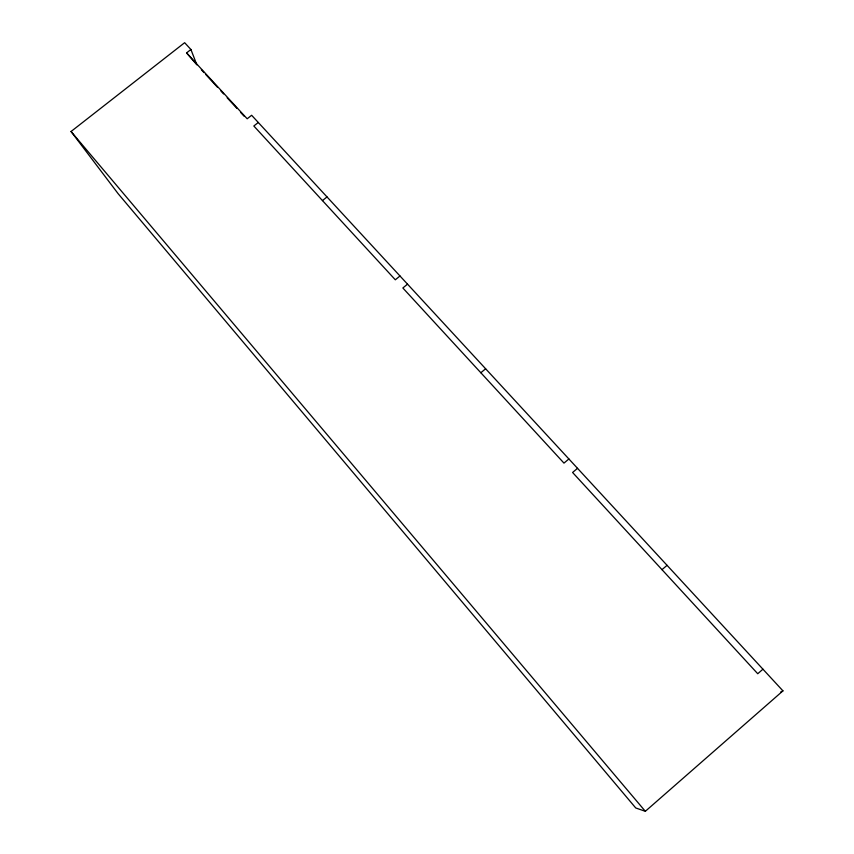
<?xml version="1.0" encoding="UTF-8"?>
<svg xmlns="http://www.w3.org/2000/svg" width="854" height="854" viewBox="0 0 854 854"><rect width="100%" height="100%" fill="white"/><g stroke="black" fill="none" stroke-linecap="round" stroke-linejoin="round"><path stroke-width="1.28" d="M645.336 811.3L782.947 690.865L251.631 115.269L247.19 118.781L186.578 52.895L190.912 49.489L184.645 42.7L71.053 131.495L118.14 193.698L635.739 807.959L645.336 811.3L71.053 131.495M762.942 669.194L757.744 673.742L572.586 472.475L577.528 468.323M661.999 569.661L667.059 565.327M568.892 458.972L563.971 463.114L402.853 287.979L407.529 284.158M480.834 372.75L485.638 368.779M399.982 275.991L395.317 279.792L253.83 125.997L258.282 122.474M322.46 200.594L327.018 196.932M780.641 692.082L782.947 690.865M196.9 64.883L186.578 52.895M201.352 69.729L204.021 72.633M205.803 74.565L217.375 87.151M220.93 91.026L223.609 93.929M227.164 97.804L236.964 108.447M240.518 112.322L244.084 116.197M190.912 49.489L196.612 64.231"/></g></svg>
